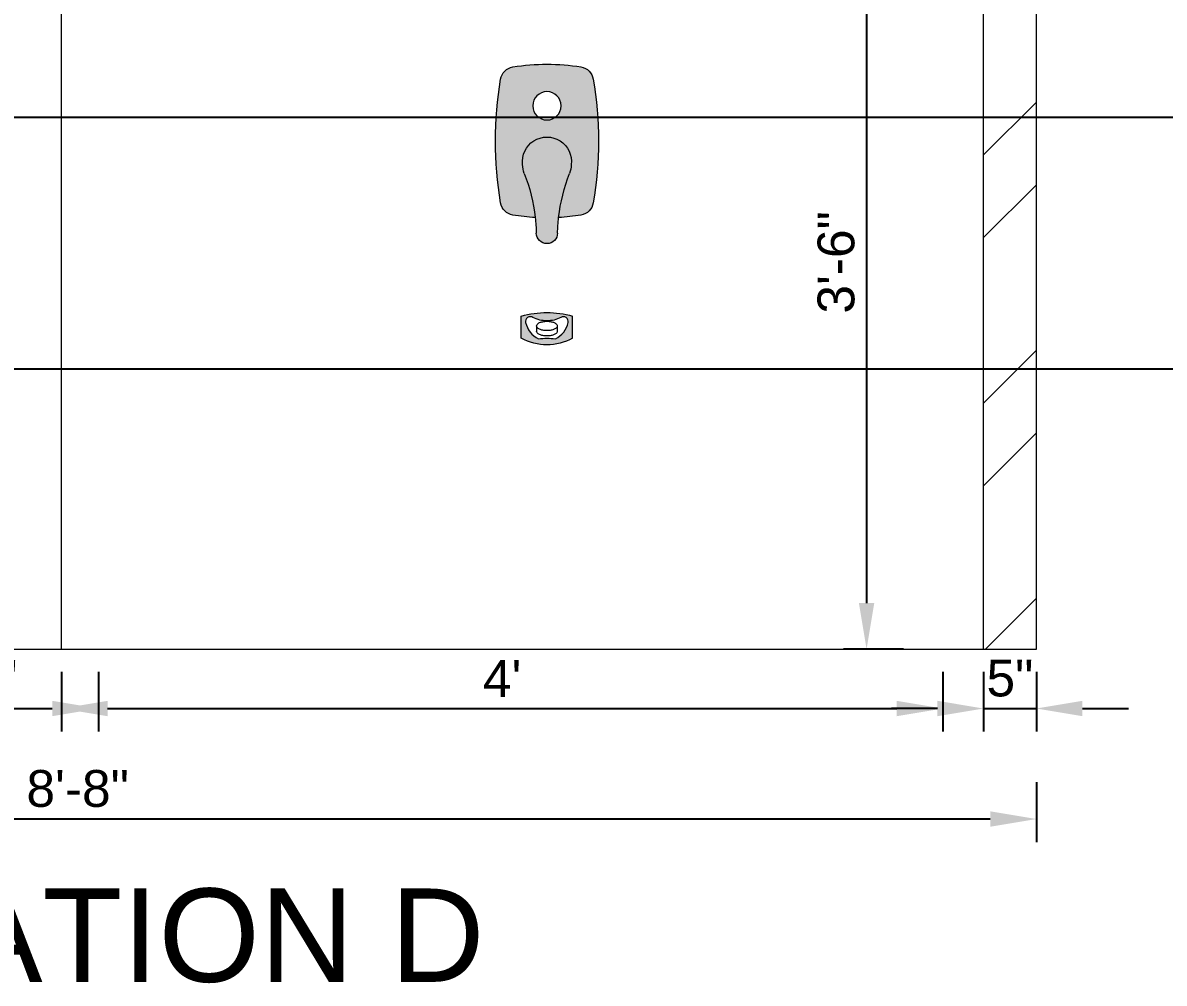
# Model space of a CAD drawing. Header units: inches. Extents: x 213 to 17763, y -4830 to 1802.
# Drawn here: x 5773.4 to 5835.3, y 1043.3 to 1095.5 of the extents above; entities that cross this region are included whole.
import ezdxf

# ---------------------------------------------------------------- set-up
doc = ezdxf.new("R2010")
doc.units = ezdxf.units.IN
doc.header["$MEASUREMENT"] = 0
doc.linetypes.add('ACAD_ISO02W100', pattern=[15, 12, -3])
doc.linetypes.add('AUDIT_D_060311083008-3', pattern=[0])
doc.layers.add('.', color=30, linetype='Continuous')
doc.layers.add('PDF3_Text', color=1, linetype='Continuous')
doc.styles.add('PDF Arial', font='arial.ttf')
doc.styles.get("Standard").update_dxf_attribs({"font": 'arial.ttf'})
doc.dimstyles.new('ISO-25', dxfattribs={"dimtxt": 4.5, "dimasz": 2.5, "dimexe": 1.25, "dimexo": 0.625, "dimtad": 1, "dimdec": 0, "dimlunit": 4, "dimtxsty": 'Standard', "dimcen": 2.5, "dimadec": 0, "dimazin": 0, "dimtfac": 1, "dimtdec": 0, "dimtmove": 0, "dimatfit": 3, "dimfxl": 1, "dimarcsym": 0})

# ---------------------------------------------------------------- blocks, each defined once
blk = doc.blocks.new('*D349')
at = {"color": 0, "linetype": 'ACAD_ISO02W100', "lineweight": -2, "transparency": 16777216}
for p, q in [((5724.304, 1054.224), (5724.304, 1050.974)), ((5828.385, 1054.224), (5828.385, 1050.974))]:
    blk.add_line(p, q, dxfattribs=at)
at = {"color": 0, "linetype": 'AUDIT_D_060311083008-3', "lineweight": -2, "transparency": 16777216}
blk.add_line((5825.885, 1052.224), (5726.804, 1052.224), dxfattribs=at)
at = {"color": 0, "transparency": 16777216}
for points in [[(5726.804, 1052.641), (5726.804, 1051.807), (5724.304, 1052.224)], [(5825.885, 1052.641), (5825.885, 1051.807), (5828.385, 1052.224)]]:
    blk.add_solid(points, dxfattribs=at)
at = {"layer": 'Defpoints', "color": 0, "transparency": 16777216}
for p in [(5724.304, 1062.224), (5828.385, 1062.224), (5724.304, 1052.224)]:
    blk.add_point(p, dxfattribs=at)
at = {"color": 0, "lineweight": 5, "transparency": 16777216, "insert": (5776.345, 1053.87), "char_height": 2, "attachment_point": 5}
blk.add_mtext('8\'-8"', dxfattribs=at)
blk = doc.blocks.new('*D357')
at = {"color": 0, "linetype": 'ACAD_ISO02W100', "lineweight": -2, "transparency": 16777216}
for p, q in [((5821.167, 1103.447), (5817.917, 1103.447)), ((5821.167, 1061.447), (5817.917, 1061.447))]:
    blk.add_line(p, q, dxfattribs=at)
at = {"color": 0, "linetype": 'AUDIT_D_060311083008-3', "lineweight": -2, "transparency": 16777216}
blk.add_line((5819.167, 1100.947), (5819.167, 1063.947), dxfattribs=at)
at = {"color": 0, "transparency": 16777216}
for points in [[(5818.75, 1100.947), (5819.584, 1100.947), (5819.167, 1103.447)], [(5818.75, 1063.947), (5819.584, 1063.947), (5819.167, 1061.447)]]:
    blk.add_solid(points, dxfattribs=at)
at = {"layer": 'Defpoints', "color": 0, "transparency": 16777216}
for p in [(5823.795, 1103.447), (5819.167, 1061.447), (5823.795, 1061.447)]:
    blk.add_point(p, dxfattribs=at)
at = {"color": 0, "lineweight": 5, "transparency": 16777216, "insert": (5817.52, 1082.447), "char_height": 2, "attachment_point": 5, "rotation": 90}
blk.add_mtext('3\'-6"', dxfattribs=at)
blk = doc.blocks.new('4rw235')
at = {"layer": '.', "lineweight": 5}
h = blk.add_hatch(color=7, dxfattribs=at)
h.dxf.hatch_style = 1
h.paths.add_polyline_path([(180059.7, 72148.88, 0.320921), (180054.54, 72154, 0.080488), (180025.84, 72154, 0.320921), (180020.68, 72148.88, 0.084204), (180020.68, 72096.67, 0.320921), (180025.84, 72091.54, 0.026395), (180035.25, 72090.53, 0.064804), (180030.65, 72109.1, -0.093328), (180029.95, 72112.82, -1.132987), (180050.43, 72112.82, -0.093328), (180049.73, 72109.1, 0.064804), (180045.13, 72090.53, 0.026395), (180054.54, 72091.54, 0.320921), (180059.7, 72096.67, 0.084204)])
h.paths.add_polyline_path([(180046.16, 72137.6, -1), (180034.23, 72137.6, -1)], flags=16)
h = blk.add_hatch(color=7, dxfattribs=at)
h.dxf.hatch_style = 1
h.paths.add_polyline_path([(180050.43, 72112.82, 1.132987), (180029.95, 72112.82, 0.093328), (180030.65, 72109.1, -0.064804), (180035.25, 72090.53, -0.022281), (180035.71, 72083.94, 0.976019), (180044.68, 72083.94, -0.022281), (180045.13, 72090.53, -0.064804), (180049.73, 72109.1, 0.093328)])
at = {"color": 18, "lineweight": 5, "true_color": 0x000000}
blk.add_circle((180040.19, 72137.6), 5.97, dxfattribs=at)
for centre, radius, start, end in [((180026.84, 72147.83), 6.24, 99.2035, 170.3736), ((180040.19, 72065.42), 89.73, 80.7965, 99.2035), ((180053.55, 72147.83), 6.24, 9.6264, 80.7965), ((180174.6, 72122.77), 156.12, 170.3736, 189.6264), ((179905.78, 72122.77), 156.12, 350.3736, 9.6264), ((180040.19, 72114.11), 10.32, 352.8647, 187.1353), ((180040.19, 72112.82), 10.24, 180, 201.3274), ((180040.19, 72112.82), 10.24, 338.6726, 0), ((179961.6, 72082.14), 74.13, 6.4962, 21.3274), ((180118.78, 72082.14), 74.13, 158.6726, 173.5038), ((180026.84, 72097.71), 6.24, 189.6264, 260.7965), ((180053.55, 72097.71), 6.24, 279.2035, 350.3736), ((180040.19, 72180.12), 89.73, 260.7965, 266.8445), ((179961.6, 72082.14), 74.13, 1.3906, 6.4962), ((180118.78, 72082.14), 74.13, 173.5038, 178.6094), ((180040.19, 72180.12), 89.73, 273.1555, 279.2035), ((180040.19, 72084.05), 4.49, 181.3906, 358.6094)]:
    blk.add_arc(centre, radius, start, end, dxfattribs=at)
blk = doc.blocks.new('e4t5345')
at = {"color": 18, "lineweight": 5, "true_color": 0x000000}
for p, q in [((180026.63, 72071.05), (180026.63, 72059.26)), ((180034.72, 72064.51), (180034.72, 72067.34)), ((180045.67, 72064.51), (180045.67, 72067.34)), ((180053.76, 72071.05), (180053.76, 72059.26)), ((180032.8, 72060.06), (180032.8, 72059.89))]:
    blk.add_line(p, q, dxfattribs=at)
for points in [[(180040.19, 72071.05, 0.022391), (180044.64, 72071.27, -0.237162), (180051.46, 72062.69, -0.669268), (180047.59, 72060.06, 0.123802), (180040.19, 72061.76, 0.123802), (180032.8, 72060.06, -0.669268), (180028.92, 72062.69, -0.237162), (180035.74, 72071.27, 0.022391)], [(180040.19, 72062.04, 0.046225), (180042.42, 72062.25, 0.059845), (180044.07, 72062.76, 0.101411), (180045.35, 72063.69, 0.187831), (180045.67, 72064.51, 0.187831), (180045.35, 72065.33, 0.101411), (180044.07, 72066.26, 0.059845), (180042.42, 72066.78, 0.046225), (180040.19, 72066.98, 0.046225), (180037.97, 72066.78, 0.059845), (180036.32, 72066.26, 0.101411), (180035.03, 72065.33, 0.187831), (180034.72, 72064.51, 0.187831), (180035.03, 72063.69, 0.101411), (180036.32, 72062.76, 0.059845), (180037.97, 72062.25, 0.046225)]]:
    blk.add_lwpolyline(points, format="xyb", close=True, dxfattribs=at)
blk.add_lwpolyline([(180045.67, 72067.34, 0.187831), (180045.35, 72068.16, 0.101411), (180044.07, 72069.09, 0.059845), (180042.42, 72069.61, 0.046225), (180040.19, 72069.81, 0.046225), (180037.97, 72069.61, 0.059845), (180036.32, 72069.09, 0.101411), (180035.03, 72068.16, 0.187831), (180034.72, 72067.34, 0.187831)], format="xyb", dxfattribs=at)
for centre, radius, start, end in [((180040.19, 72046.34), 28.19, 61.23213, 118.76787), ((180040.19, 72108.99), 51.54, 254.74083, 285.25917)]:
    blk.add_arc(centre, radius, start, end, dxfattribs=at)
blk = doc.blocks.new('*D371')
at = {"color": 0, "linetype": 'ACAD_ISO02W100', "lineweight": -2, "transparency": 16777216}
for p, q in [((5775.469, 1060.224), (5775.469, 1056.974)), ((5823.304, 1060.224), (5823.304, 1056.974))]:
    blk.add_line(p, q, dxfattribs=at)
at = {"color": 0, "linetype": 'AUDIT_D_060311083008-3', "lineweight": -2, "transparency": 16777216}
blk.add_line((5777.969, 1058.224), (5820.804, 1058.224), dxfattribs=at)
at = {"color": 0, "transparency": 16777216}
for points in [[(5777.969, 1058.641), (5777.969, 1057.807), (5775.469, 1058.224)], [(5820.804, 1058.641), (5820.804, 1057.807), (5823.304, 1058.224)]]:
    blk.add_solid(points, dxfattribs=at)
at = {"layer": 'Defpoints', "color": 0, "transparency": 16777216}
for p in [(5775.469, 1061.447), (5823.304, 1061.447), (5823.304, 1058.224)]:
    blk.add_point(p, dxfattribs=at)
at = {"color": 0, "lineweight": 5, "transparency": 16777216, "insert": (5799.386, 1059.849), "char_height": 2, "attachment_point": 5}
blk.add_mtext("4'", dxfattribs=at)
blk = doc.blocks.new('*D372')
at = {"color": 0, "linetype": 'ACAD_ISO02W100', "lineweight": -2, "transparency": 16777216}
for p, q in [((5825.517, 1060.224), (5825.517, 1056.974)), ((5828.385, 1060.224), (5828.385, 1056.974))]:
    blk.add_line(p, q, dxfattribs=at)
at = {"color": 0, "linetype": 'AUDIT_D_060311083008-3', "lineweight": -2, "transparency": 16777216}
for p, q in [((5823.017, 1058.224), (5820.517, 1058.224)), ((5825.517, 1058.224), (5828.385, 1058.224)), ((5830.885, 1058.224), (5833.385, 1058.224))]:
    blk.add_line(p, q, dxfattribs=at)
at = {"color": 0, "transparency": 16777216}
for points in [[(5823.017, 1058.641), (5823.017, 1057.807), (5825.517, 1058.224)], [(5830.885, 1058.641), (5830.885, 1057.807), (5828.385, 1058.224)]]:
    blk.add_solid(points, dxfattribs=at)
at = {"layer": 'Defpoints', "color": 0, "transparency": 16777216}
for p in [(5825.517, 1061.447), (5828.385, 1061.447), (5828.385, 1058.224)]:
    blk.add_point(p, dxfattribs=at)
at = {"color": 0, "lineweight": 5, "transparency": 16777216, "insert": (5826.951, 1059.866), "char_height": 2, "attachment_point": 5}
blk.add_mtext('5"', dxfattribs=at)
blk = doc.blocks.new('*D383')
at = {"color": 0, "linetype": 'ACAD_ISO02W100', "lineweight": -2, "transparency": 16777216}
for p, q in [((5763.111, 1060.224), (5763.111, 1056.974)), ((5777.469, 1060.224), (5777.469, 1056.974))]:
    blk.add_line(p, q, dxfattribs=at)
at = {"color": 0, "linetype": 'AUDIT_D_060311083008-3', "lineweight": -2, "transparency": 16777216}
blk.add_line((5765.611, 1058.224), (5774.969, 1058.224), dxfattribs=at)
at = {"color": 0, "transparency": 16777216}
for points in [[(5765.611, 1058.641), (5765.611, 1057.807), (5763.111, 1058.224)], [(5774.969, 1058.641), (5774.969, 1057.807), (5777.469, 1058.224)]]:
    blk.add_solid(points, dxfattribs=at)
at = {"layer": 'Defpoints', "color": 0, "transparency": 16777216}
for p in [(5763.111, 1073.176), (5777.469, 1061.447), (5777.469, 1058.224)]:
    blk.add_point(p, dxfattribs=at)
at = {"color": 0, "lineweight": 5, "transparency": 16777216, "insert": (5770.29, 1059.853), "char_height": 2, "attachment_point": 5}
blk.add_mtext('1\'-2"', dxfattribs=at)

msp = doc.modelspace()

# ---------------------------------------------------------------- hatches: boundary and pattern name
at = {"layer": '.', "lineweight": 5, "true_color": 0xed1f24}
h = msp.add_hatch(dxfattribs=at)
h.set_pattern_fill('ANSI32', color=240)
h.set_pattern_definition([(45, (-518.696, 711.447), (-6.735192, 6.735192), []), (45, (-514.206, 711.447), (-6.735192, 6.735192), [])])
h.paths.add_polyline_path([(5733.304, 1175.447), (5724.304, 1175.447), (5724.304, 1061.447), (5733.304, 1061.447)])
h.paths.add_polyline_path([(5828.385, 1175.447), (5825.517, 1175.447), (5825.517, 1061.447), (5828.385, 1061.447)])
at = {"layer": '.', "lineweight": 5}
h = msp.add_hatch(color=7, dxfattribs=at)
h.dxf.hatch_style = 1
h.paths.add_polyline_path([(5803.208, 1078.324), (5803.208, 1079.533, 0.133954), (5800.426, 1079.533), (5800.426, 1078.324, 0.256458)])
h.paths.add_polyline_path([(5801.361, 1078.302, -0.237162), (5800.662, 1079.181, -0.669268), (5801.059, 1079.451, 0.123802), (5801.817, 1079.277, 0.123802), (5802.575, 1079.451, -0.669268), (5802.973, 1079.181, -0.237162), (5802.274, 1078.302, 0.022391), (5801.817, 1078.324, 0.022391)], flags=16)
h.paths.add_polyline_path([(5801.42, 1078.525, -0.101411), (5801.288, 1078.621, -0.187831), (5801.256, 1078.704), (5801.256, 1078.995, -0.187831), (5801.288, 1079.079, -0.101411), (5801.42, 1079.174, -0.059845), (5801.589, 1079.227, -0.046225), (5801.817, 1079.248, -0.046225), (5802.045, 1079.227, -0.059845), (5802.214, 1079.174, -0.101411), (5802.346, 1079.079, -0.187831), (5802.379, 1078.995), (5802.379, 1078.704, -0.187831), (5802.346, 1078.621, -0.101411), (5802.214, 1078.525, -0.059845), (5802.045, 1078.472, -0.046225), (5801.817, 1078.451, -0.046225), (5801.589, 1078.472, -0.059845)], flags=0)

# ---------------------------------------------------------------- linework, layer by layer
at = {"lineweight": 5}
for p, q in [((5828.385, 1061.447), (5828.385, 1181.447)), ((5825.517, 1061.447), (5825.517, 1175.447)), ((5724.304, 1061.447), (5828.385, 1061.447))]:
    msp.add_line(p, q, dxfattribs=at)
at = {"color": 4, "lineweight": 5}
msp.add_line((5775.469, 1061.447), (5775.469, 1171.447), dxfattribs=at)

# ---------------------------------------------------------------- block references
at = {"color": 18, "lineweight": 5, "true_color": 0x000000, "xscale": -0.1288420533185349, "yscale": 0.1288420533185349, "zscale": 0.1288420533185349}
msp.add_blockref('4rw235', (28998.565, -8203.411), dxfattribs=at)
at = {"color": 18, "lineweight": 5, "true_color": 0x000000, "xscale": -0.1025335253743744, "yscale": 0.1025335253743744, "zscale": 0.1025335253743744, "rotation": 180}
msp.add_blockref('e4t5345', (-12658.338, 8468.023), dxfattribs=at)

# ---------------------------------------------------------------- texts
at = {"layer": 'PDF3_Text', "lineweight": 5, "insert": (5751.61, 1043.311), "char_height": 5.06884, "attachment_point": 7, "style": 'PDF Arial'}
msp.add_mtext('ELEVATION D', dxfattribs=at)

# ---------------------------------------------------------------- dimensions: what is measured, and where the dimension line sits
at = {"lineweight": 5}
dim = msp.add_linear_dim(base=(5819.167, 1061.447), p1=(5823.795, 1103.447), p2=(5823.795, 1061.447), angle=90, dimstyle='ISO-25', override={"dimtxt": 2, "dimtmove": 1, "dimfxl": 2, "dimfxlon": 1, "dimarcsym": 2}, dxfattribs=at)
dim.commit()
dim.dimension.update_dxf_attribs({"geometry": '*D357', "text_midpoint": (5817.52, 1082.447)})
for base, p1, p2, picture, middle in [((5777.469, 1058.224), (5763.111, 1073.176), (5777.469, 1061.447), '*D383', (5770.29, 1059.853)), ((5724.304, 1052.224), (5828.385, 1062.224), (5724.304, 1062.224), '*D349', (5776.345, 1053.87)), ((5823.304, 1058.224), (5775.469, 1061.447), (5823.304, 1061.447), '*D371', (5799.386, 1059.849))]:
    dim = msp.add_linear_dim(base=base, p1=p1, p2=p2, dimstyle='ISO-25', override={"dimtxt": 2, "dimtmove": 1, "dimfxl": 2, "dimfxlon": 1, "dimarcsym": 2}, dxfattribs=at)
    dim.commit()
    dim.dimension.update_dxf_attribs({"geometry": picture, "text_midpoint": middle})
dim = msp.add_linear_dim(base=(5828.385, 1058.224), p1=(5825.517, 1061.447), p2=(5828.385, 1061.447), text='5"', dimstyle='ISO-25', override={"dimtxt": 2, "dimtmove": 1, "dimfxl": 2, "dimfxlon": 1, "dimarcsym": 2}, dxfattribs=at)
dim.commit()
dim.dimension.update_dxf_attribs({"geometry": '*D372', "text_midpoint": (5826.951, 1058.224), "dimtype": 160})

# ---------------------------------------------------------------- leaders
for points in [[(5757.338, 1090.333), (5841.494, 1090.333)], [(5758.599, 1076.66), (5841.494, 1076.66)]]:
    msp.add_leader(points, dimstyle='ISO-25', override={"dimgap": 0.625, "dimtad": 0}, dxfattribs=at)

doc.saveas('drawing.dxf')
